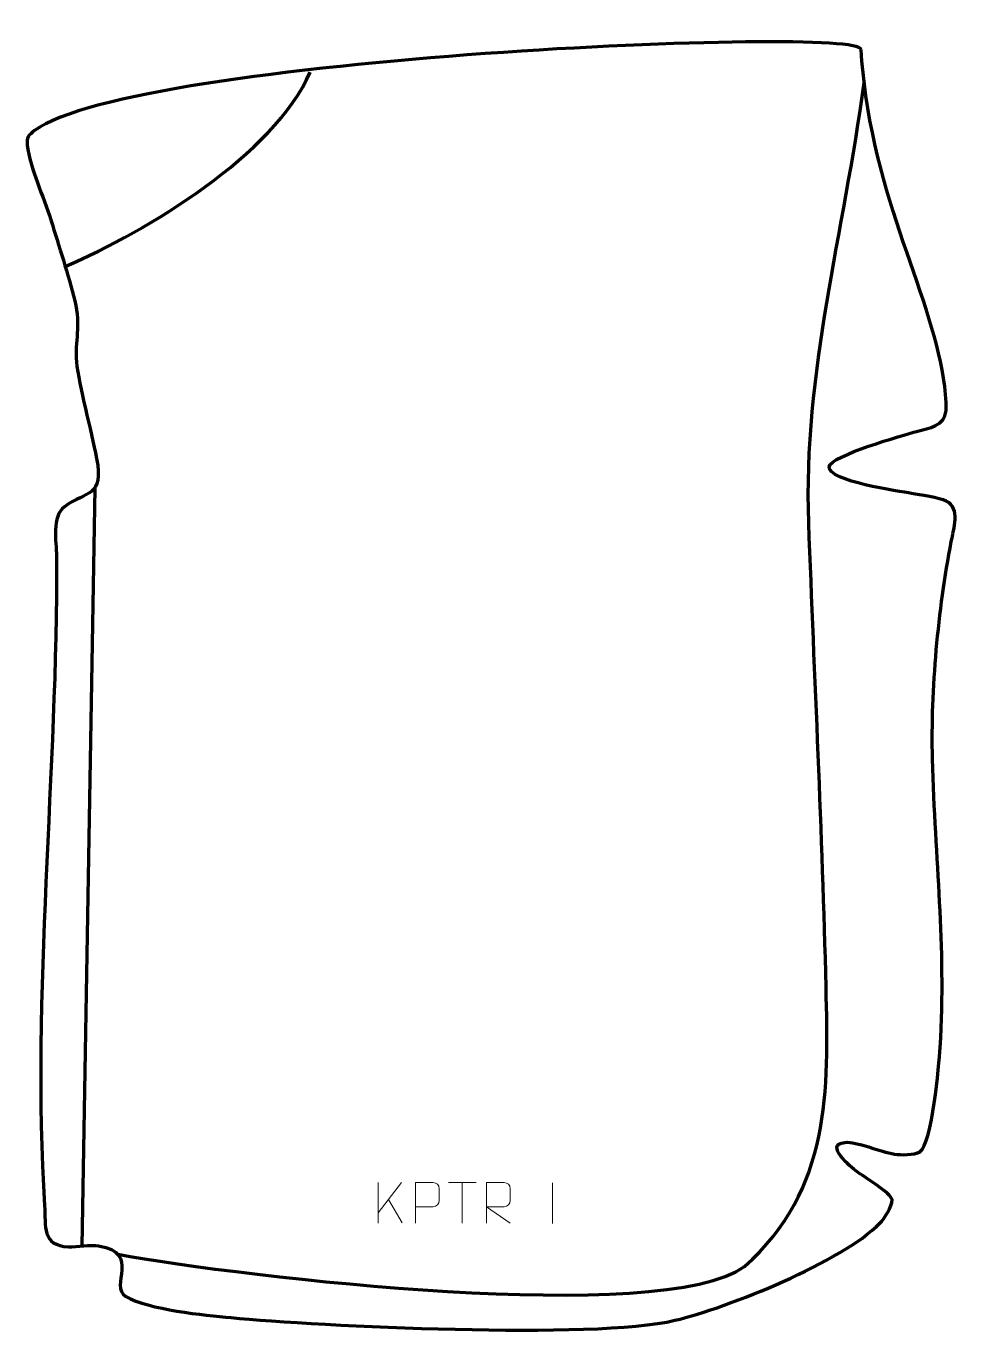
# Model space of a CAD drawing. Header units: millimetres. Extents: x -471 to 105, y -43 to 766.
import ezdxf

# ---------------------------------------------------------------- set-up
doc = ezdxf.new("R2010")
doc.units = ezdxf.units.MM
doc.header["$MEASUREMENT"] = 0
doc.layers.add('layer 2', color=7, linetype='Continuous')
doc.layers.add('layer 3', color=7, linetype='Continuous')

msp = doc.modelspace()

# ---------------------------------------------------------------- linework, layer by layer
at = {"layer": 'layer 2', "color": 140, "lineweight": 158}
for points in [[(-446.8401, 618.0776), (-396.0521, 639.829), (-318.7512, 686.7898), (-296.1417, 737.6025)], [(-428.9964, 481.4465), (-428.9964, 481.4465), (-436.9047, 14.5184), (-436.9047, 14.5184)]]:
    msp.add_open_spline(points, degree=3, dxfattribs=at)
msp.add_open_spline([(-414.8105, 9.4367), (-337.2133, -4.6746), (-79.1026, -34.8964), (-28.4913, 1.8115), (-28.4913, 1.8115), (25.0091, 49.6952), (23.2457, 110.155), (21.7794, 173.9649), (21.7794, 173.9649), (19.4964, 269.4537), (14.6741, 364.5916), (11.1148, 459.996), (11.1148, 459.996), (7.655, 552.7324), (32.761, 638.353), (45.2621, 731.0171)], degree=3, knots=[0, 0, 0, 0, 0.2, 0.2, 0.2, 0.2, 0.4, 0.4, 0.4, 0.4, 0.6, 0.6, 0.6, 0.6, 1, 1, 1, 1], dxfattribs=at)
at = {"layer": 'layer 3', "color": 242, "lineweight": 158}
msp.add_open_spline([(43.3726, 751.6524), (43.9708, 741.8443), (44.9806, 732.3454), (46.3125, 723.1345), (46.3125, 723.1345), (58.2367, 640.6717), (95.9939, 581.266), (95.783, 529.2334), (95.783, 529.2334), (94.8873, 519.5762), (85.4319, 518.49), (77.5268, 516.3297), (77.5268, 516.3297), (69.6913, 514.0688), (24.3925, 501.4289), (23.687, 494.5849), (23.687, 494.5849), (22.7657, 485.6481), (67.051, 479.3649), (74.4689, 478.1384), (74.4689, 478.1384), (79.3722, 477.2867), (91.6427, 475.4323), (95.8806, 473.4559), (95.8806, 473.4559), (104.7728, 468.6284), (100.5183, 456.7076), (98.9126, 448.43), (98.9126, 448.43), (90.8456, 406.1209), (86.3222, 357.5698), (87.3866, 314.5421), (87.3866, 314.5421), (88.9432, 251.6126), (95.9551, 201.3651), (92.1293, 136.6532), (92.1293, 136.6532), (91.4119, 126.1317), (87.0519, 77.6356), (79.6409, 72.6096), (79.6409, 72.6096), (76.3169, 70.3553), (67.8579, 70.5958), (63.9311, 71.2047), (63.9311, 71.2047), (55.264, 72.5486), (40.462, 79.0571), (33.382, 78.3514), (33.382, 78.3514), (20.0615, 77.0238), (37.4214, 62.9764), (40.6702, 60.4598), (40.6702, 60.4598), (44.3823, 57.7301), (62.2136, 46.8076), (62.4096, 43.0892), (62.4096, 43.0892), (62.6255, 38.9939), (57.7969, 31.6767), (54.885, 28.5059), (54.885, 28.5059), (31.7333, 4.8251), (-38.5969, -23.4454), (-71.3764, -31.2591), (-71.3764, -31.2591), (-121.5055, -43.2091), (-291.1876, -34.6001), (-345.1291, -29.6093), (-345.1291, -29.6093), (-361.2621, -28.1166), (-395.8583, -24.6443), (-409.7623, -16.5376), (-409.7623, -16.5376), (-420.4952, -10.051), (-400.0725, 10.2268), (-426.6133, 14.6184), (-426.6133, 14.6184), (-431.492, 15.4257), (-439.6076, 14.0179), (-445.2125, 13.9965), (-445.2125, 13.9965), (-461.6393, 14.8728), (-459.1374, 26.5688), (-459.8539, 39.4956), (-459.8539, 39.4956), (-468.1172, 169.3195), (-451.9276, 307.028), (-452.4554, 439.6737), (-452.4554, 439.6737), (-452.8439, 448.2568), (-455.4125, 464.0121), (-447.6869, 469.9314), (-447.6869, 469.9314), (-433.5806, 479.9854), (-423.2886, 475.6479), (-427.8199, 499.739), (-427.8199, 499.739), (-431.0641, 516.987), (-438.8382, 544.3436), (-440.2285, 559.2077), (-440.2285, 559.2077), (-441.4083, 571.8211), (-437.2784, 581.0847), (-441.2202, 596.7626), (-441.2202, 596.7626), (-445.3875, 613.1869), (-451.0124, 630.3929), (-455.9991, 646.6455), (-455.9991, 646.6455), (-460.5456, 661.0829), (-468.6895, 678.0788), (-470.5678, 692.706), (-470.5678, 692.706), (-471.161, 697.3258), (-469.8506, 698.8641), (-466.0077, 701.6688), (-466.0077, 701.6688), (-403.7525, 747.1053), (42.5025, 765.9163), (43.3726, 751.6524)], degree=3, knots=[0, 0, 0, 0, 0.03225806, 0.03225806, 0.03225806, 0.03225806, 0.06451613, 0.06451613, 0.06451613, 0.06451613, 0.09677419, 0.09677419, 0.09677419, 0.09677419, 0.12903226, 0.12903226, 0.12903226, 0.12903226, 0.16129032, 0.16129032, 0.16129032, 0.16129032, 0.19354839, 0.19354839, 0.19354839, 0.19354839, 0.22580645, 0.22580645, 0.22580645, 0.22580645, 0.25806452, 0.25806452, 0.25806452, 0.25806452, 0.29032258, 0.29032258, 0.29032258, 0.29032258, 0.32258065, 0.32258065, 0.32258065, 0.32258065, 0.35483871, 0.35483871, 0.35483871, 0.35483871, 0.38709677, 0.38709677, 0.38709677, 0.38709677, 0.41935484, 0.41935484, 0.41935484, 0.41935484, 0.4516129, 0.4516129, 0.4516129, 0.4516129, 0.48387097, 0.48387097, 0.48387097, 0.48387097, 0.51612903, 0.51612903, 0.51612903, 0.51612903, 0.5483871, 0.5483871, 0.5483871, 0.5483871, 0.58064516, 0.58064516, 0.58064516, 0.58064516, 0.61290323, 0.61290323, 0.61290323, 0.61290323, 0.64516129, 0.64516129, 0.64516129, 0.64516129, 0.67741935, 0.67741935, 0.67741935, 0.67741935, 0.70967742, 0.70967742, 0.70967742, 0.70967742, 0.74193548, 0.74193548, 0.74193548, 0.74193548, 0.77419355, 0.77419355, 0.77419355, 0.77419355, 0.80645161, 0.80645161, 0.80645161, 0.80645161, 0.83870968, 0.83870968, 0.83870968, 0.83870968, 0.87096774, 0.87096774, 0.87096774, 0.87096774, 0.90322581, 0.90322581, 0.90322581, 0.90322581, 0.93548387, 0.93548387, 0.93548387, 0.93548387, 1, 1, 1, 1], dxfattribs=at)
at = {"layer": 'layer 3', "color": 250, "lineweight": 9}
for points in [[(-254.237, 53.6288), (-254.237, 53.6288), (-254.237, 28.6752), (-254.237, 28.6752)], [(-239.8608, 53.6288), (-239.8608, 53.6288), (-254.237, 34.9891), (-254.237, 34.9891)], [(-210.9037, 53.5764), (-210.9037, 53.5764), (-193.9165, 53.5764), (-193.9165, 53.5764)], [(-202.4099, 28.6464), (-202.4099, 28.6464), (-202.4099, 53.5999), (-202.4099, 53.5999)], [(-146.8781, 53.4035), (-146.8781, 53.4035), (-146.8781, 28.4294), (-146.8781, 28.4294)], [(-239.5355, 28.771), (-239.5355, 28.771), (-248.006, 43.0846), (-248.006, 43.0846)]]:
    msp.add_open_spline(points, degree=3, dxfattribs=at)
for points, knots in [([(-231.2544, 28.6462), (-231.2544, 28.6462), (-231.2544, 53.5998), (-231.2544, 53.5998), (-231.2544, 53.5998), (-227.6594, 53.5998), (-224.0641, 53.5998), (-220.4687, 53.5998), (-220.4687, 53.5998), (-218.1435, 53.5619), (-216.5861, 52.0718), (-216.5903, 49.7057), (-216.5903, 49.7057), (-216.5907, 47.67), (-216.5907, 44.6107), (-216.5903, 42.5747), (-216.5903, 42.5747), (-216.5968, 40.6993), (-218.409, 38.7574), (-220.4186, 38.7383), (-220.4186, 38.7383), (-220.4186, 38.7383), (-231.2544, 38.7383), (-231.2544, 38.7383)], [0, 0, 0, 0, 0.14285714, 0.14285714, 0.14285714, 0.14285714, 0.28571429, 0.28571429, 0.28571429, 0.28571429, 0.42857143, 0.42857143, 0.42857143, 0.42857143, 0.57142857, 0.57142857, 0.57142857, 0.57142857, 0.71428571, 0.71428571, 0.71428571, 0.71428571, 1, 1, 1, 1]), ([(-187.5017, 28.6501), (-187.5017, 28.6501), (-187.5017, 53.6036), (-187.5017, 53.6036), (-187.5017, 53.6036), (-183.9069, 53.6036), (-180.3114, 53.6036), (-176.7162, 53.6036), (-176.7162, 53.6036), (-174.3909, 53.5659), (-172.8336, 52.0759), (-172.8377, 49.7095), (-172.8377, 49.7095), (-172.8381, 47.674), (-172.8381, 44.6146), (-172.8377, 42.5786), (-172.8377, 42.5786), (-172.8442, 40.7031), (-174.6565, 38.7613), (-176.666, 38.7422), (-176.666, 38.7422), (-176.666, 38.7422), (-187.5017, 38.7422), (-187.5017, 38.7422), (-187.5017, 38.7422), (-187.5017, 38.7422), (-172.847, 28.6501), (-172.847, 28.6501)], [0, 0, 0, 0, 0.125, 0.125, 0.125, 0.125, 0.25, 0.25, 0.25, 0.25, 0.375, 0.375, 0.375, 0.375, 0.5, 0.5, 0.5, 0.5, 0.625, 0.625, 0.625, 0.625, 0.75, 0.75, 0.75, 0.75, 1, 1, 1, 1])]:
    msp.add_open_spline(points, degree=3, knots=knots, dxfattribs=at)

doc.saveas('drawing.dxf')
